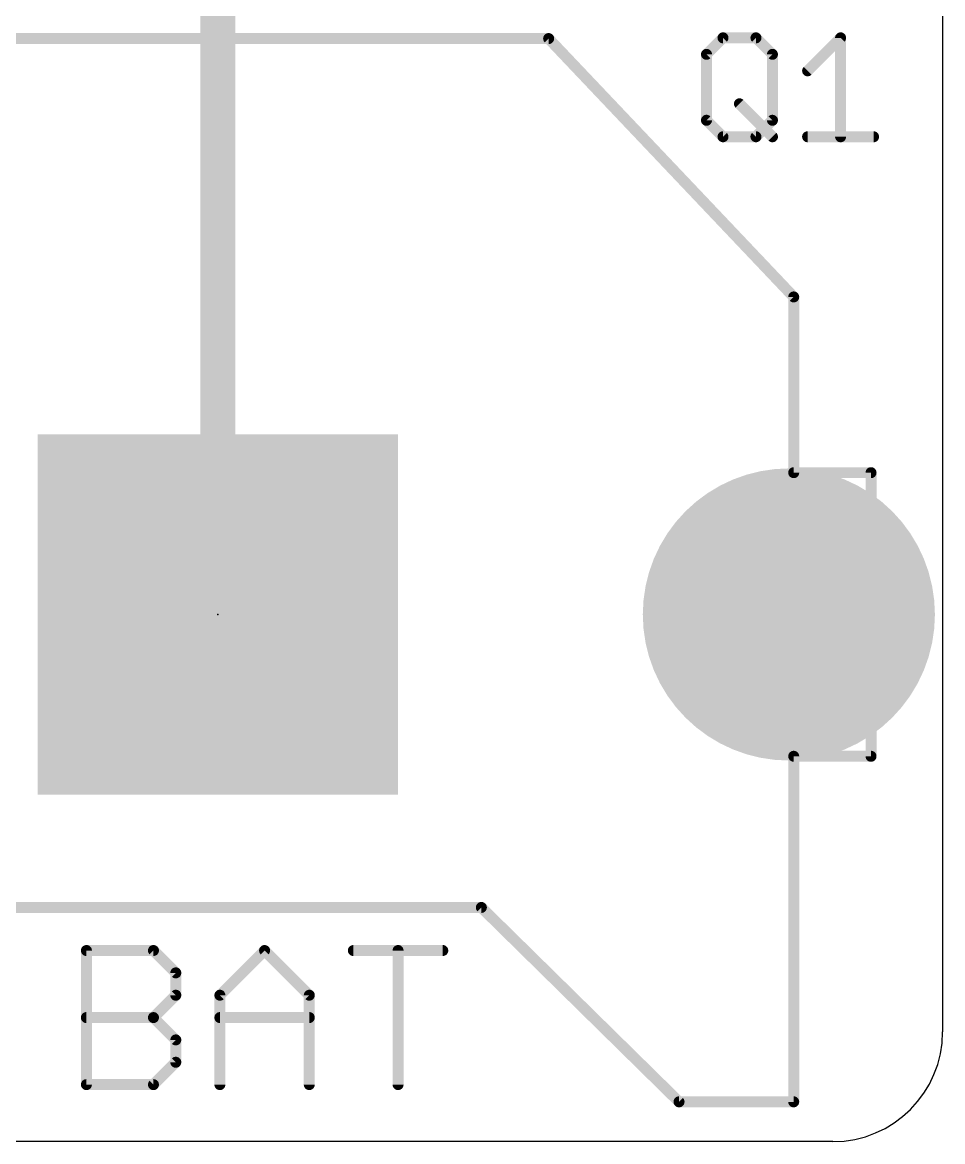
# Model space of a CAD drawing. Extents: x -2.3 to 30.4, y 0 to 24.1.
# Drawn here: x 19.71 to 30.35, y 0 to 12.94 of the extents above; entities that cross this region are included whole.
import ezdxf

# ---------------------------------------------------------------- set-up
doc = ezdxf.new("R2010")
doc.units = 0
for name, color, linetype in [('16', 132, 'CONTINUOUS'), ('17', 110, 'CONTINUOUS'), ('20', 53, 'CONTINUOUS'), ('21', 253, 'CONTINUOUS'), ('23', 53, 'CONTINUOUS'), ('25', 253, 'CONTINUOUS'), ('29', 253, 'CONTINUOUS'), ('30', 253, 'CONTINUOUS')]:
    doc.layers.add(name, color=color, linetype=linetype)

# ---------------------------------------------------------------- blocks, each defined once
blk = doc.blocks.new('ROUNDP')
at = {"const_width": 0.5}
blk.add_lwpolyline([(0, -0.25, 1), (0, 0.25, 1), (0, -0.25)], format="xyb", dxfattribs=at)
blk = doc.blocks.new('SQUAREP')
blk.add_solid([(-0.5, -0.5), (0.5, -0.5), (-0.5, 0.5), (0.5, 0.5)])

msp = doc.modelspace()

# ---------------------------------------------------------------- linework, layer by layer
at = {"layer": '16', "const_width": 0.4064}
msp.add_lwpolyline([(21.971, 6.096), (21.971, 18.669)], dxfattribs=at)
at = {"layer": '16', "const_width": 0.2032}
msp.add_lwpolyline([(21.8694, 6.096, 1), (22.0726, 6.096)], format="xyb", dxfattribs=at)
at = {"layer": '20'}
for p, q in [((30.353, 22.86), (30.353, 1.27)), ((29.083, 0), (1.27, 0))]:
    msp.add_line(p, q, dxfattribs=at)
msp.add_arc((29.083, 1.27), 1.27, 270, 0, dxfattribs=at)
at = {"layer": '21', "const_width": 0.127}
for points in [[(25.797, 12.756), (17.991, 12.756)], [(28.631, 9.768), (25.797, 12.756)], [(28.631, 7.736), (28.631, 9.768)], [(29.525, 7.736), (28.631, 7.736)], [(29.525, 4.456), (29.525, 7.736)], [(28.631, 0.46), (28.631, 4.456)], [(28.631, 4.456), (29.525, 4.456)], [(19.031, 2.708), (25.019, 2.708)], [(25.019, 2.708), (27.305, 0.46)], [(27.305, 0.46), (28.631, 0.46)]]:
    msp.add_lwpolyline(points, dxfattribs=at)
at = {"layer": '21', "const_width": 0.0635}
for points in [[(25.82, 12.7778, 1), (25.774, 12.7342)], [(25.797, 12.7242, 1), (25.797, 12.7878)], [(28.6627, 9.768, 1), (28.5993, 9.768)], [(28.608, 9.7462, 1), (28.654, 9.7898)], [(28.631, 7.7678, 1), (28.631, 7.7043)], [(28.5993, 7.736, 1), (28.6627, 7.736)], [(29.5568, 7.736, 1), (29.4933, 7.736)], [(29.525, 7.7043, 1), (29.525, 7.7678)], [(28.631, 4.4878, 1), (28.631, 4.4243)], [(28.6627, 4.456, 1), (28.5993, 4.456)], [(29.4933, 4.456, 1), (29.5568, 4.456)], [(29.525, 4.4243, 1), (29.525, 4.4878)], [(25.0413, 2.7306, 1), (24.9967, 2.6854)], [(25.019, 2.6763, 1), (25.019, 2.7398)], [(27.305, 0.4918, 1), (27.305, 0.4283)], [(28.631, 0.4283, 1), (28.631, 0.4918)], [(27.2827, 0.4374, 1), (27.3273, 0.4826)], [(28.5993, 0.46, 1), (28.6627, 0.46)]]:
    msp.add_lwpolyline(points, format="xyb", dxfattribs=at)
at = {"layer": '23'}
msp.add_point((21.971, 6.096), dxfattribs=at)
at = {"layer": '25', "const_width": 0.127}
for points in [[(27.6225, 12.5738), (27.8132, 12.7645)], [(27.8132, 12.7645), (28.1945, 12.7645)], [(28.1945, 12.7645), (28.3852, 12.5738)], [(28.7919, 12.3832), (29.1732, 12.7645)], [(29.1732, 12.7645), (29.1732, 11.6205)], [(27.6225, 11.8112), (27.6225, 12.5738)], [(28.3852, 12.5738), (28.3852, 11.8112)], [(28.0038, 12.0018), (28.3852, 11.6205)], [(27.8132, 11.6205), (27.6225, 11.8112)], [(28.3852, 11.8112), (28.1945, 11.6205)], [(28.1945, 11.6205), (27.8132, 11.6205)], [(28.7919, 11.6205), (29.5545, 11.6205)], [(20.4517, 0.6591), (20.4517, 2.2098)], [(20.4517, 2.2098), (21.227, 2.2098)], [(21.227, 2.2098), (21.4855, 1.9514)], [(21.9953, 1.6929), (22.5122, 2.2098)], [(22.5122, 2.2098), (23.0291, 1.6929)], [(23.5389, 2.2098), (24.5727, 2.2098)], [(24.0558, 0.6591), (24.0558, 2.2098)], [(21.4855, 1.9514), (21.4855, 1.6929)], [(21.4855, 1.6929), (21.227, 1.4345)], [(21.9953, 0.6591), (21.9953, 1.6929)], [(23.0291, 1.6929), (23.0291, 0.6591)], [(20.4517, 1.4345), (21.227, 1.4345)], [(21.227, 1.4345), (21.4855, 1.176)], [(21.9953, 1.4345), (23.0291, 1.4345)], [(21.4855, 1.176), (21.4855, 0.9176)], [(21.4855, 0.9176), (21.227, 0.6591)], [(21.227, 0.6591), (20.4517, 0.6591)]]:
    msp.add_lwpolyline(points, dxfattribs=at)
at = {"layer": '25', "const_width": 0.0635}
for points in [[(27.8132, 12.7962, 1), (27.8132, 12.7327)], [(27.8356, 12.742, 1), (27.7907, 12.7869)], [(28.2169, 12.7869, 1), (28.172, 12.742)], [(28.1945, 12.7327, 1), (28.1945, 12.7962)], [(29.205, 12.7645, 1), (29.1415, 12.7645)], [(29.1957, 12.742, 1), (29.1508, 12.7869)], [(27.6, 12.5963, 1), (27.645, 12.5514)], [(27.6543, 12.5738, 1), (27.5908, 12.5738)], [(28.4169, 12.5738, 1), (28.3534, 12.5738)], [(28.3627, 12.5514, 1), (28.4076, 12.5963)], [(28.7694, 12.4056, 1), (28.8143, 12.3607)], [(28.0263, 12.0243, 1), (27.9814, 11.9794)], [(27.645, 11.8336, 1), (27.6, 11.7887)], [(27.5908, 11.8112, 1), (27.6543, 11.8112)], [(28.3534, 11.8112, 1), (28.4169, 11.8112)], [(28.4076, 11.7887, 1), (28.3627, 11.8336)], [(27.8132, 11.6523, 1), (27.8132, 11.5887)], [(27.7907, 11.598, 1), (27.8356, 11.643)], [(28.172, 11.643, 1), (28.2169, 11.598)], [(28.1945, 11.5887, 1), (28.1945, 11.6523)], [(28.3627, 11.598, 1), (28.4076, 11.643)], [(28.7919, 11.6523, 1), (28.7919, 11.5887)], [(29.1415, 11.6205, 1), (29.205, 11.6205)], [(29.5545, 11.5887, 1), (29.5545, 11.6523)], [(20.4834, 2.2098, 1), (20.4199, 2.2098)], [(20.4517, 2.2416, 1), (20.4517, 2.1781)], [(21.2495, 2.2323, 1), (21.2046, 2.1874)], [(21.227, 2.1781, 1), (21.227, 2.2416)], [(22.5346, 2.2323, 1), (22.4897, 2.1874)], [(22.5346, 2.1874, 1), (22.4897, 2.2323)], [(23.5389, 2.2416, 1), (23.5389, 2.1781)], [(24.0875, 2.2098, 1), (24.024, 2.2098)], [(24.5727, 2.1781, 1), (24.5727, 2.2416)], [(21.5172, 1.9514, 1), (21.4537, 1.9514)], [(21.463, 1.9289, 1), (21.5079, 1.9738)], [(21.4537, 1.6929, 1), (21.5172, 1.6929)], [(21.5079, 1.6705, 1), (21.463, 1.7154)], [(22.027, 1.6929, 1), (21.9635, 1.6929)], [(21.9728, 1.7154, 1), (22.0177, 1.6705)], [(23.0608, 1.6929, 1), (22.9974, 1.6929)], [(23.0066, 1.6705, 1), (23.0516, 1.7154)], [(20.4517, 1.4662, 1), (20.4517, 1.4027)], [(21.2495, 1.4569, 1), (21.2046, 1.412)], [(21.2046, 1.4569, 1), (21.2495, 1.412)], [(21.227, 1.4027, 1), (21.227, 1.4662)], [(21.9953, 1.4662, 1), (21.9953, 1.4027)], [(23.0291, 1.4027, 1), (23.0291, 1.4662)], [(21.5172, 1.176, 1), (21.4537, 1.176)], [(21.463, 1.1536, 1), (21.5079, 1.1985)], [(21.4537, 0.9176, 1), (21.5172, 0.9176)], [(21.5079, 0.8951, 1), (21.463, 0.94)], [(20.4199, 0.6591, 1), (20.4834, 0.6591)], [(20.4517, 0.6908, 1), (20.4517, 0.6274)], [(21.2046, 0.6816, 1), (21.2495, 0.6366)], [(21.227, 0.6274, 1), (21.227, 0.6908)], [(21.9635, 0.6591, 1), (22.027, 0.6591)], [(22.9974, 0.6591, 1), (23.0608, 0.6591)], [(24.024, 0.6591, 1), (24.0875, 0.6591)]]:
    msp.add_lwpolyline(points, format="xyb", dxfattribs=at)

# ---------------------------------------------------------------- block references
at = {"layer": '17', "rotation": 180}
for name, p, xscale, yscale in [('SQUAREP', (21.971, 6.096), 3.9624, 3.9624), ('SQUAREP', (21.971, 6.096), 3.9624, 3.9624), ('ROUNDP', (28.575, 6.096), 3.175, 3.175), ('ROUNDP', (28.575, 6.096), 3.175, 3.175)]:
    msp.add_blockref(name, p, dxfattribs=dict(at, xscale=xscale, yscale=yscale))
at = {"layer": '29', "rotation": 180}
for name, p, xscale, yscale in [('SQUAREP', (21.971, 6.096), 4.1656, 4.1656), ('ROUNDP', (28.575, 6.096), 3.3782, 3.3782)]:
    msp.add_blockref(name, p, dxfattribs=dict(at, xscale=xscale, yscale=yscale))
at = {"layer": '30', "rotation": 180}
for name, p, xscale, yscale in [('SQUAREP', (21.971, 6.096), 4.1656, 4.1656), ('ROUNDP', (28.575, 6.096), 3.3782, 3.3782)]:
    msp.add_blockref(name, p, dxfattribs=dict(at, xscale=xscale, yscale=yscale))

doc.saveas('drawing.dxf')
